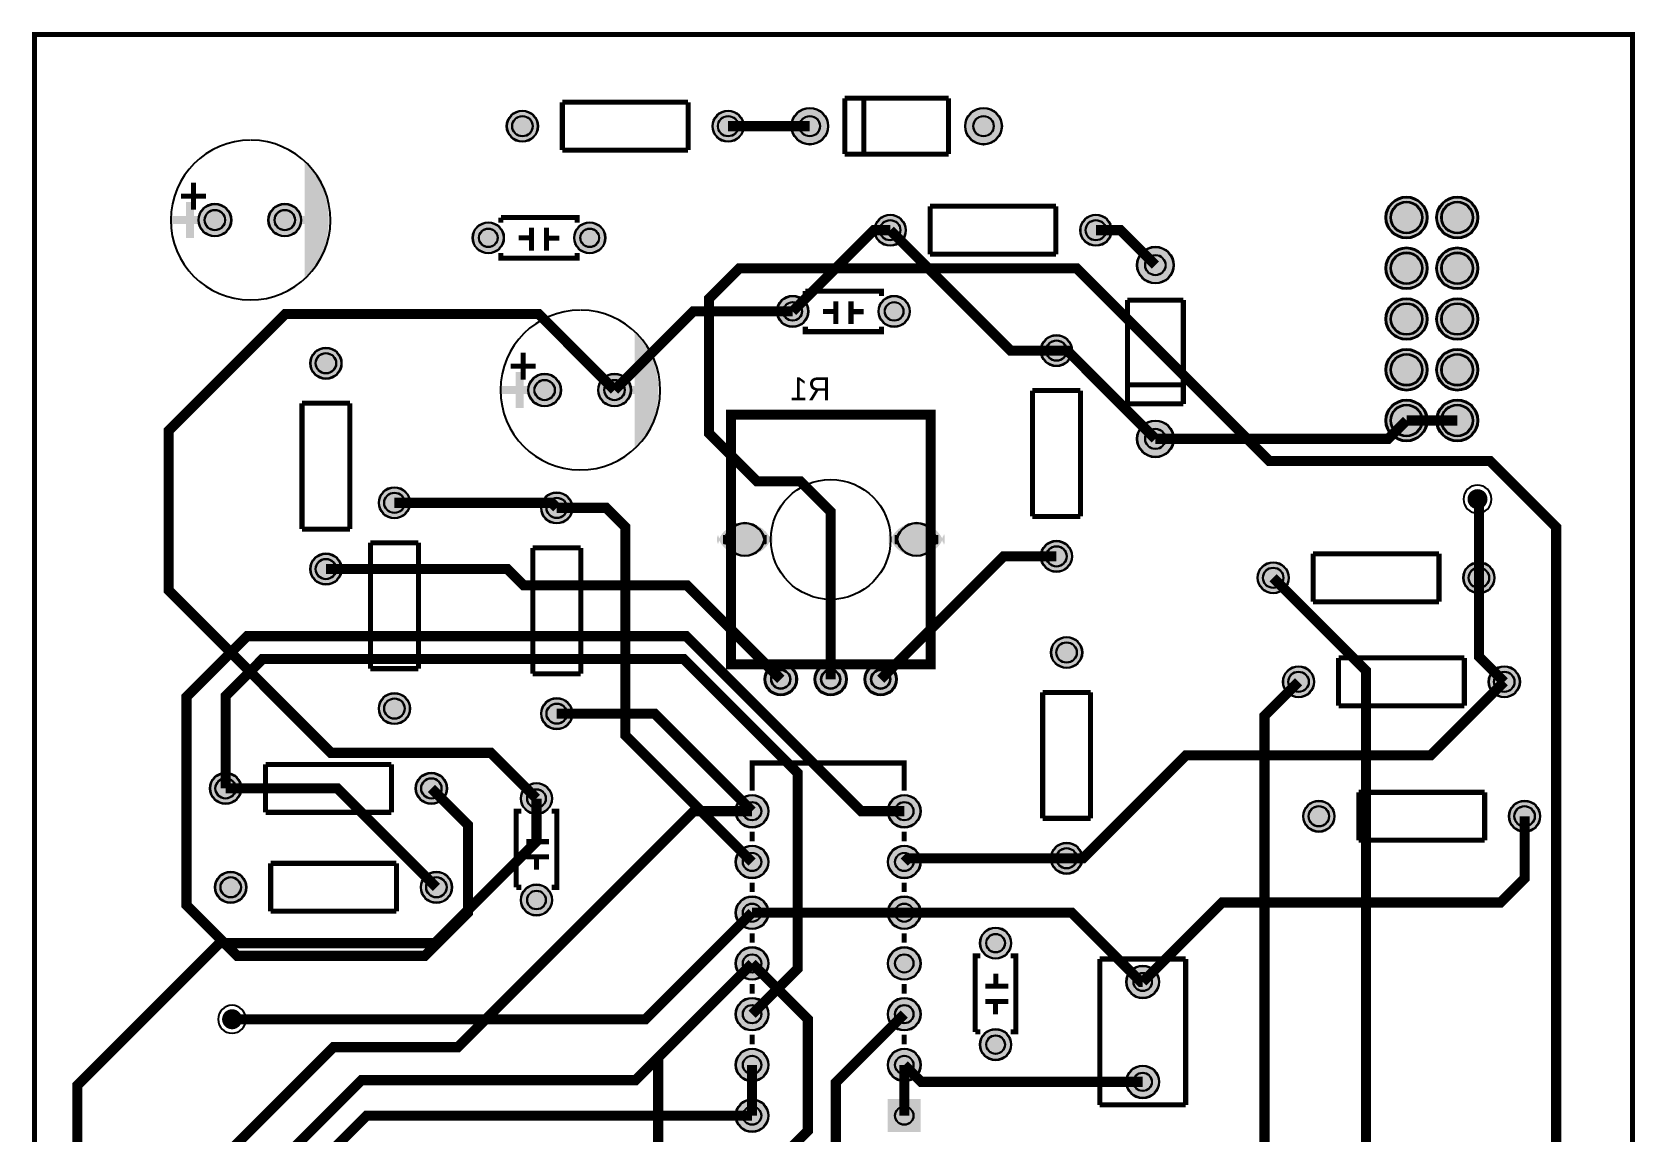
# Model space of a CAD drawing. Extents: x 4326 to 7485, y -399 to 5910.
# Drawn here: x 4326 to 7485, y 3741 to 5910 of the extents above; entities that cross this region are included whole.
import ezdxf

# ---------------------------------------------------------------- set-up
doc = ezdxf.new("R2010")
doc.units = 9
for name, color, linetype, true_color in [('BoardOutLine', 7, 'Continuous', 0xff00ff), ('BottomSilkLayer', 7, 'Continuous', 0x66cc33), ('BottomSolderMaskLayer', 7, 'Continuous', 0xaa00ff), ('Document', 7, 'Continuous', 0xffffff), ('Inner1', 7, 'Continuous', 0x999966), ('Inner2', 7, 'Continuous', 0x008000), ('Multi-Layer', 7, 'Continuous', 0xc0c0c0), ('TopLayer', 7, 'Continuous', 0xff0000), ('TopSilkLayer', 7, 'Continuous', 0xffcc00), ('TopSolderMaskLayer', 7, 'Continuous', 0x800080)]:
    doc.layers.add(name, color=color, linetype=linetype, true_color=true_color)
doc.styles.get("Standard").update_dxf_attribs({"font": 'arial.ttf'})

msp = doc.modelspace()

# ---------------------------------------------------------------- hatches: boundary and pattern name
at = {"layer": 'BottomSolderMaskLayer'}
for points in [[(5261.240000000005, 5725, 1), (5323.240000000005, 5725, 1)], [(5666.759999999995, 5725, 1), (5728.759999999995, 5725, 1)], [(5822.306999999998, 5725, 1), (5895.172999999998, 5725, 1)], [(6164.827000000002, 5725, 1), (6237.693000000002, 5725, 1)], [(4653.603999999998, 5540, 1), (4718.595999999999, 5540, 1)], [(4791.404000000001, 5540, 1), (4856.396000000002, 5540, 1)], [(6993.6615, 5545.010000000002, 1), (7076.3385, 5545.010000000002, 1)], [(7093.6615, 5545.010000000002, 1), (7176.3385, 5545.010000000002, 1)], [(5194.01575, 5505, 1), (5255.98425, 5505, 1)], [(5394.01575, 5505, 1), (5455.98425, 5505, 1)], [(5986.240000000005, 5520, 1), (6048.240000000005, 5520, 1)], [(6391.759999999995, 5520, 1), (6453.759999999995, 5520, 1)], [(6503.567, 5451.260000000002, 1), (6576.433, 5451.260000000002, 1)], [(6993.6615, 5445.010000000002, 1), (7076.3385, 5445.010000000002, 1)], [(7093.6615, 5445.010000000002, 1), (7176.3385, 5445.010000000002, 1)], [(5794.01575, 5360, 1), (5855.98425, 5360, 1)], [(5994.01575, 5360, 1), (6055.98425, 5360, 1)], [(6993.6615, 5345.010000000002, 1), (7076.3385, 5345.010000000002, 1)], [(7093.6615, 5345.010000000002, 1), (7176.3385, 5345.010000000002, 1)], [(6314, 5282.759999999998, 1), (6376, 5282.759999999998, 1)], [(4874, 5257.759999999998, 1), (4936, 5257.759999999998, 1)], [(6993.6615, 5245.010000000002, 1), (7076.3385, 5245.010000000002, 1)], [(7093.6615, 5245.010000000002, 1), (7176.3385, 5245.010000000002, 1)], [(5303.603999999998, 5205, 1), (5368.595999999999, 5205, 1)], [(5441.404000000001, 5205, 1), (5506.396000000002, 5205, 1)], [(6993.6615, 5145.010000000002, 1), (7076.3385, 5145.010000000002, 1)], [(7093.6615, 5145.010000000002, 1), (7176.3385, 5145.010000000002, 1)], [(6503.567, 5108.739999999998, 1), (6576.433, 5108.739999999998, 1)], [(5009, 4982.759999999998, 1), (5071, 4982.759999999998, 1)], [(5329, 4972.759999999998, 1), (5391, 4972.759999999998, 1)], [(5785.8595, 4920.802870370375, -0.7853981633974483), (5675.560499999999, 4920.802870370375), (5675.560499999999, 4900.377129629629, -0.7853981633974483), (5785.8595, 4900.377129629629)], [(6124.439500000001, 4920.802870370375, -0.7853981633974483), (6014.1405, 4920.802870370375), (6014.1405, 4900.377129629629, -0.7853981633974483), (6124.439500000001, 4900.377129629629)], [(6314, 4877.240000000002, 1), (6376, 4877.240000000002, 1)], [(4874, 4852.240000000002, 1), (4936, 4852.240000000002, 1)], [(6741.240000000005, 4835, 1), (6803.240000000005, 4835, 1)], [(7146.759999999995, 4835, 1), (7208.759999999995, 4835, 1)], [(6334, 4687.759999999998, 1), (6396, 4687.759999999998, 1)], [(5769.57, 4635, 1), (5833.57, 4635, 1)], [(5868, 4635, 1), (5932, 4635, 1)], [(5966.419999999998, 4635, 1), (6030.419999999998, 4635, 1)], [(6791.240000000005, 4630, 1), (6853.240000000005, 4630, 1)], [(7196.759999999995, 4630, 1), (7258.759999999995, 4630, 1)], [(5009, 4577.240000000002, 1), (5071, 4577.240000000002, 1)], [(5329, 4567.240000000002, 1), (5391, 4567.240000000002, 1)], [(4676.240000000005, 4420, 1), (4738.240000000005, 4420, 1)], [(5081.759999999995, 4420, 1), (5143.759999999995, 4420, 1)], [(5289.01575, 4400, 1), (5350.98425, 4400, 1)], [(5712.5, 4375, 1), (5777.5, 4375, 1)], [(6012.5, 4375, 1), (6077.5, 4375, 1)], [(6831.240000000005, 4365, 1), (6893.240000000005, 4365, 1)], [(7236.759999999995, 4365, 1), (7298.759999999995, 4365, 1)], [(5712.5, 4275, 1), (5777.5, 4275, 1)], [(6012.5, 4275, 1), (6077.5, 4275, 1)], [(6334, 4282.240000000002, 1), (6396, 4282.240000000002, 1)], [(4686.240000000005, 4225, 1), (4748.240000000005, 4225, 1)], [(5091.759999999995, 4225, 1), (5153.759999999995, 4225, 1)], [(5289.01575, 4200, 1), (5350.98425, 4200, 1)], [(5712.5, 4175, 1), (5777.5, 4175, 1)], [(6012.5, 4175, 1), (6077.5, 4175, 1)], [(6194.01575, 4115, 1), (6255.98425, 4115, 1)], [(5712.5, 4075, 1), (5777.5, 4075, 1)], [(6012.5, 4075, 1), (6077.5, 4075, 1)], [(6482.504, 4038.4300000000003, 1), (6547.496, 4038.4300000000003, 1)], [(5712.5, 3975, 1), (5777.5, 3975, 1)], [(6012.5, 3975, 1), (6077.5, 3975, 1)], [(6194.01575, 3915, 1), (6255.98425, 3915, 1)], [(5712.5, 3875, 1), (5777.5, 3875, 1)], [(6012.5, 3875, 1), (6077.5, 3875, 1)], [(6482.504, 3841.579999999998, 1), (6547.496, 3841.579999999998, 1)], [(5712.5, 3775, 1), (5777.5, 3775, 1)], [(6012.5, 3742.5), (6012.5, 3807.5), (6077.5, 3807.5), (6077.5, 3742.5)]]:
    msp.add_hatch(color=256, dxfattribs=at).paths.add_polyline_path(points)
at = {"layer": 'Document'}
for points in [[(4629.016000000003, 5559.684999999998), (4629.016000000003, 5504.567000000003), (4644.763999999996, 5504.567000000003), (4644.763999999996, 5567.559000000001), (4644.763999999996, 5575.432999999997), (4629.016000000003, 5575.434000000001)], [(4656.575000000004, 5547.874000000003), (4601.457000000002, 5547.874000000003), (4601.457000000002, 5532.125999999997), (4664.449000000008, 5532.125999999997), (4672.322999999997, 5532.125999999997), (4672.322999999997, 5547.874000000003)], [(4892.794999999998, 5547.874000000003), (4837.677000000003, 5547.874000000003), (4837.677000000003, 5532.125999999997), (4900.668999999994, 5532.125999999997), (4908.542999999998, 5532.125999999997), (4908.542999999998, 5547.874000000003)], [(5279.016000000003, 5224.684999999998), (5279.016000000003, 5169.567000000003), (5294.763999999996, 5169.567000000003), (5294.763999999996, 5232.559000000001), (5294.763999999996, 5240.432999999997), (5279.016000000003, 5240.434000000001)], [(5306.575000000004, 5212.874000000003), (5251.457000000002, 5212.874000000003), (5251.457000000002, 5197.125999999997), (5314.449000000008, 5197.125999999997), (5322.322999999997, 5197.125999999997), (5322.322999999997, 5212.874000000003)], [(5542.794999999998, 5212.874000000003), (5487.677000000003, 5212.874000000003), (5487.677000000003, 5197.125999999997), (5550.668999999994, 5197.125999999997), (5558.542999999998, 5197.125999999997), (5558.542999999998, 5212.874000000003)]]:
    msp.add_hatch(color=256, dxfattribs=at).paths.add_polyline_path(points)
at = {"layer": 'Multi-Layer'}
for points in [[(5262.240000000005, 5725, 1), (5322.240000000005, 5725, 1)], [(5667.759999999995, 5725, 1), (5727.759999999995, 5725, 1)], [(5823.306999999998, 5725, 1), (5894.172999999998, 5725, 1)], [(6165.827000000002, 5725, 1), (6236.693000000002, 5725, 1)], [(4654.603999999998, 5540, 1), (4717.595999999999, 5540, 1)], [(4792.404000000001, 5540, 1), (4855.396000000002, 5540, 1)], [(6995.63, 5545.010000000002, 1), (7074.37, 5545.010000000002, 1)], [(7095.63, 5545.010000000002, 1), (7174.37, 5545.010000000002, 1)], [(5195, 5505, 1), (5255, 5505, 1)], [(5395, 5505, 1), (5455, 5505, 1)], [(5987.240000000005, 5520, 1), (6047.240000000005, 5520, 1)], [(6392.759999999995, 5520, 1), (6452.759999999995, 5520, 1)], [(6504.567, 5451.260000000002, 1), (6575.433, 5451.260000000002, 1)], [(6995.63, 5445.010000000002, 1), (7074.37, 5445.010000000002, 1)], [(7095.63, 5445.010000000002, 1), (7174.37, 5445.010000000002, 1)], [(5795, 5360, 1), (5855, 5360, 1)], [(5995, 5360, 1), (6055, 5360, 1)], [(6995.63, 5345.010000000002, 1), (7074.37, 5345.010000000002, 1)], [(7095.63, 5345.010000000002, 1), (7174.37, 5345.010000000002, 1)], [(6315, 5282.759999999998, 1), (6375, 5282.759999999998, 1)], [(4875, 5257.759999999998, 1), (4935, 5257.759999999998, 1)], [(6995.63, 5245.010000000002, 1), (7074.37, 5245.010000000002, 1)], [(7095.63, 5245.010000000002, 1), (7174.37, 5245.010000000002, 1)], [(5304.603999999998, 5205, 1), (5367.595999999999, 5205, 1)], [(5442.404000000001, 5205, 1), (5505.396000000002, 5205, 1)], [(6995.63, 5145.010000000002, 1), (7074.37, 5145.010000000002, 1)], [(7095.63, 5145.010000000002, 1), (7174.37, 5145.010000000002, 1)], [(6504.567, 5108.739999999998, 1), (6575.433, 5108.739999999998, 1)], [(5010, 4982.759999999998, 1), (5070, 4982.759999999998, 1)], [(5330, 4972.759999999998, 1), (5390, 4972.759999999998, 1)], [(5783.8595, 4920.432500000006, -0.7853981633974483), (5677.560499999999, 4920.432500000006), (5677.560499999999, 4900.747499999998, -0.7853981633974483), (5783.8595, 4900.747499999998)], [(6122.439500000001, 4920.432500000006, -0.7853981633974483), (6016.1405, 4920.432500000006), (6016.1405, 4900.747499999998, -0.7853981633974483), (6122.439500000001, 4900.747499999998)], [(6315, 4877.240000000002, 1), (6375, 4877.240000000002, 1)], [(4875, 4852.240000000002, 1), (4935, 4852.240000000002, 1)], [(6742.240000000005, 4835, 1), (6802.240000000005, 4835, 1)], [(7147.759999999995, 4835, 1), (7207.759999999995, 4835, 1)], [(6335, 4687.759999999998, 1), (6395, 4687.759999999998, 1)], [(5771.57, 4635, 1), (5831.57, 4635, 1)], [(5870, 4635, 1), (5930, 4635, 1)], [(5968.419999999998, 4635, 1), (6028.419999999998, 4635, 1)], [(6792.240000000005, 4630, 1), (6852.240000000005, 4630, 1)], [(7197.759999999995, 4630, 1), (7257.759999999995, 4630, 1)], [(5010, 4577.240000000002, 1), (5070, 4577.240000000002, 1)], [(5330, 4567.240000000002, 1), (5390, 4567.240000000002, 1)], [(4677.240000000005, 4420, 1), (4737.240000000005, 4420, 1)], [(5082.759999999995, 4420, 1), (5142.759999999995, 4420, 1)], [(5290, 4400, 1), (5350, 4400, 1)], [(5713.5, 4375, 1), (5776.5, 4375, 1)], [(6013.5, 4375, 1), (6076.5, 4375, 1)], [(6832.240000000005, 4365, 1), (6892.240000000005, 4365, 1)], [(7237.759999999995, 4365, 1), (7297.759999999995, 4365, 1)], [(5713.5, 4275, 1), (5776.5, 4275, 1)], [(6013.5, 4275, 1), (6076.5, 4275, 1)], [(6335, 4282.240000000002, 1), (6395, 4282.240000000002, 1)], [(4687.240000000005, 4225, 1), (4747.240000000005, 4225, 1)], [(5092.759999999995, 4225, 1), (5152.759999999995, 4225, 1)], [(5290, 4200, 1), (5350, 4200, 1)], [(5713.5, 4175, 1), (5776.5, 4175, 1)], [(6013.5, 4175, 1), (6076.5, 4175, 1)], [(6195, 4115, 1), (6255, 4115, 1)], [(5713.5, 4075, 1), (5776.5, 4075, 1)], [(6013.5, 4075, 1), (6076.5, 4075, 1)], [(6483.504, 4038.4300000000003, 1), (6546.496, 4038.4300000000003, 1)], [(5713.5, 3975, 1), (5776.5, 3975, 1)], [(6013.5, 3975, 1), (6076.5, 3975, 1)], [(6195, 3915, 1), (6255, 3915, 1)], [(5713.5, 3875, 1), (5776.5, 3875, 1)], [(6013.5, 3875, 1), (6076.5, 3875, 1)], [(6483.504, 3841.579999999998, 1), (6546.496, 3841.579999999998, 1)], [(5713.5, 3775, 1), (5776.5, 3775, 1)], [(6013.5, 3743.5), (6013.5, 3806.5), (6076.5, 3806.5), (6076.5, 3743.5)]]:
    msp.add_hatch(color=256, dxfattribs=at).paths.add_polyline_path(points)
at = {"layer": 'TopLayer'}
for points in [[(7155.309999999998, 4990), (7155.460000000006, 4992.370000000003), (7155.889999999999, 4994.709999999999), (7156.5899999999965, 4996.98), (7157.569999999992, 4999.1500000000015), (7158.800000000003, 5001.18), (7160.270000000004, 5003.049999999999), (7161.949999999997, 5004.73), (7163.819999999992, 5006.199999999997), (7165.8499999999985, 5007.43), (7168.019999999997, 5008.41), (7170.290000000008, 5009.110000000001), (7172.629999999997, 5009.540000000001), (7175, 5009.690000000002), (7175, 5009.690000000002), (7177.370000000003, 5009.540000000001), (7179.709999999992, 5009.110000000001), (7181.980000000003, 5008.41), (7184.1500000000015, 5007.43), (7186.180000000008, 5006.199999999997), (7188.050000000003, 5004.73), (7189.729999999996, 5003.049999999999), (7191.199999999997, 5001.18), (7192.430000000008, 4999.1500000000015), (7193.4100000000035, 4996.98), (7194.110000000001, 4994.709999999999), (7194.539999999994, 4992.370000000003), (7194.690000000002, 4990), (7194.690000000002, 4990), (7194.539999999994, 4987.629999999997), (7194.110000000001, 4985.290000000001), (7193.4100000000035, 4983.02), (7192.430000000008, 4980.8499999999985), (7191.199999999997, 4978.82), (7189.729999999996, 4976.950000000001), (7188.050000000003, 4975.27), (7186.180000000008, 4973.800000000003), (7184.1500000000015, 4972.57), (7181.980000000003, 4971.59), (7179.709999999992, 4970.889999999999), (7177.370000000003, 4970.459999999999), (7175, 4970.309999999998), (7175, 4970.309999999998), (7172.629999999997, 4970.459999999999), (7170.290000000008, 4970.889999999999), (7168.019999999997, 4971.59), (7165.8499999999985, 4972.57), (7163.819999999992, 4973.800000000003), (7161.949999999997, 4975.27), (7160.270000000004, 4976.950000000001), (7158.800000000003, 4978.82), (7157.569999999992, 4980.8499999999985), (7156.5899999999965, 4983.02), (7155.889999999999, 4985.290000000001), (7155.460000000006, 4987.629999999997), (7155.309999999998, 4990)], [(4700.309999999998, 3965), (4700.460000000006, 3967.3700000000026), (4700.889999999999, 3969.709999999999), (4701.5899999999965, 3971.9799999999996), (4702.569999999992, 3974.1500000000015), (4703.800000000003, 3976.1800000000003), (4705.270000000004, 3978.0499999999993), (4706.949999999997, 3979.7299999999996), (4708.819999999992, 3981.199999999997), (4710.8499999999985, 3982.4300000000003), (4713.019999999997, 3983.41), (4715.290000000008, 3984.1100000000006), (4717.629999999997, 3984.540000000001), (4720, 3984.6900000000023), (4720, 3984.6900000000023), (4722.370000000003, 3984.540000000001), (4724.709999999992, 3984.1100000000006), (4726.980000000003, 3983.41), (4729.1500000000015, 3982.4300000000003), (4731.180000000008, 3981.199999999997), (4733.050000000003, 3979.7299999999996), (4734.729999999996, 3978.0499999999993), (4736.199999999997, 3976.1800000000003), (4737.430000000008, 3974.1500000000015), (4738.4100000000035, 3971.9799999999996), (4739.110000000001, 3969.709999999999), (4739.539999999994, 3967.3700000000026), (4739.690000000002, 3965), (4739.690000000002, 3965), (4739.539999999994, 3962.6299999999974), (4739.110000000001, 3960.290000000001), (4738.4100000000035, 3958.0200000000004), (4737.430000000008, 3955.8499999999985), (4736.199999999997, 3953.8199999999997), (4734.729999999996, 3951.9500000000007), (4733.050000000003, 3950.2700000000004), (4731.180000000008, 3948.800000000003), (4729.1500000000015, 3947.5699999999997), (4726.980000000003, 3946.59), (4724.709999999992, 3945.8899999999994), (4722.370000000003, 3945.459999999999), (4720, 3945.3099999999977), (4720, 3945.3099999999977), (4717.629999999997, 3945.459999999999), (4715.290000000008, 3945.8899999999994), (4713.019999999997, 3946.59), (4710.8499999999985, 3947.5699999999997), (4708.819999999992, 3948.800000000003), (4706.949999999997, 3950.2700000000004), (4705.270000000004, 3951.9500000000007), (4703.800000000003, 3953.8199999999997), (4702.569999999992, 3955.8499999999985), (4701.5899999999965, 3958.0200000000004), (4700.889999999999, 3960.290000000001), (4700.460000000006, 3962.6299999999974), (4700.309999999998, 3965)]]:
    msp.add_hatch(color=256, dxfattribs=at).paths.add_polyline_path(points)
at = {"layer": 'TopSilkLayer'}
for points in [[(4863.267999999996, 5421.889999999999), (4865.806584774655, 5424.614197265142), (4868.285341114228, 5427.392943458413), (4870.703097180405, 5430.224924920571), (4873.058709972938, 5433.108802825263), (4875.3510658699815, 5436.043213811965), (4877.579081154501, 5439.026770630509), (4879.741702526691, 5442.058062796914), (4881.837907601846, 5445.135657260198), (4883.866705393775, 5448.258099079834), (4885.827136783206, 5451.423912113623), (4887.718274971281, 5454.631599715489), (4889.539225917673, 5457.879645443063), (4891.289128763237, 5461.166513774566), (4892.967156237006, 5464.490650834738), (4894.572515047294, 5467.850485129427), (4896.104446256679, 5471.244428288537), (4897.5622256408315, 5474.670875816915), (4898.9451640308835, 5478.1282078528675), (4900.252607639253, 5481.61478993401), (4901.483938368663, 5485.12897376989), (4902.638574104429, 5488.669098021273), (4903.715968989622, 5492.233489085524), (4904.715613683082, 5495.820461887819), (4905.6370356002735, 5499.428320677747), (4906.4797991366795, 5503.055359831007), (4907.24350587371, 5506.699864655719), (4907.927794767093, 5510.360112203074), (4908.532342317543, 5514.034372081856), (4909.056862723657, 5517.720907276471), (4909.501108017132, 5521.417974968139), (4909.864868179859, 5525.123827358824), (4910.147971243336, 5528.836712497505), (4910.350283369844, 5532.554875108395), (4910.471708915851, 5536.276557420781), (4910.5121904771, 5540), (4910.471708915851, 5543.723442579219), (4910.350283369844, 5547.445124891605), (4910.147971243336, 5551.163287502495), (4909.864868179859, 5554.876172641176), (4909.501108017132, 5558.582025031861), (4909.056862723657, 5562.279092723529), (4908.532342317543, 5565.965627918144), (4907.927794767093, 5569.639887796926), (4907.24350587371, 5573.300135344281), (4906.4797991366795, 5576.944640168993), (4905.6370356002735, 5580.571679322253), (4904.715613683082, 5584.179538112181), (4903.715968989622, 5587.766510914476), (4902.638574104429, 5591.330901978727), (4901.483938368663, 5594.87102623011), (4900.252607639253, 5598.38521006599), (4898.9451640308835, 5601.8717921471325), (4897.5622256408315, 5605.329124183085), (4896.104446256679, 5608.755571711463), (4894.572515047294, 5612.149514870573), (4892.967156237006, 5615.509349165262), (4891.289128763237, 5618.833486225434), (4889.539225917673, 5622.120354556937), (4887.718274971281, 5625.368400284511), (4885.827136783206, 5628.576087886377), (4883.866705393775, 5631.741900920166), (4881.837907601846, 5634.864342739802), (4879.741702526691, 5637.941937203086), (4877.579081154501, 5640.973229369491), (4875.3510658699815, 5643.956786188035), (4873.058709972938, 5646.891197174737), (4870.703097180405, 5649.775075079429), (4868.285341114228, 5652.607056541587), (4865.806584774655, 5655.385802734858), (4863.267999999996, 5658.110000000001)], [(5513.267999999996, 5086.889999999999), (5515.806584774655, 5089.614197265142), (5518.285341114228, 5092.392943458413), (5520.703097180405, 5095.224924920571), (5523.058709972938, 5098.108802825263), (5525.3510658699815, 5101.043213811965), (5527.579081154501, 5104.026770630509), (5529.741702526691, 5107.058062796914), (5531.837907601846, 5110.135657260198), (5533.866705393775, 5113.258099079834), (5535.827136783206, 5116.423912113623), (5537.718274971281, 5119.631599715489), (5539.539225917673, 5122.879645443063), (5541.289128763237, 5126.166513774566), (5542.967156237006, 5129.490650834738), (5544.572515047294, 5132.850485129427), (5546.104446256679, 5136.244428288537), (5547.5622256408315, 5139.670875816915), (5548.9451640308835, 5143.1282078528675), (5550.252607639253, 5146.61478993401), (5551.483938368663, 5150.12897376989), (5552.638574104429, 5153.669098021273), (5553.715968989622, 5157.233489085524), (5554.715613683082, 5160.820461887819), (5555.6370356002735, 5164.428320677747), (5556.4797991366795, 5168.055359831007), (5557.24350587371, 5171.699864655719), (5557.927794767093, 5175.360112203074), (5558.532342317543, 5179.034372081856), (5559.056862723657, 5182.720907276471), (5559.501108017132, 5186.417974968139), (5559.864868179859, 5190.123827358824), (5560.147971243336, 5193.836712497505), (5560.350283369844, 5197.554875108395), (5560.471708915851, 5201.276557420781), (5560.5121904771, 5205), (5560.471708915851, 5208.723442579219), (5560.350283369844, 5212.445124891605), (5560.147971243336, 5216.163287502495), (5559.864868179859, 5219.876172641176), (5559.501108017132, 5223.582025031861), (5559.056862723657, 5227.279092723529), (5558.532342317543, 5230.965627918144), (5557.927794767093, 5234.639887796926), (5557.24350587371, 5238.300135344281), (5556.4797991366795, 5241.944640168993), (5555.6370356002735, 5245.571679322253), (5554.715613683082, 5249.179538112181), (5553.715968989622, 5252.766510914476), (5552.638574104429, 5256.330901978727), (5551.483938368663, 5259.87102623011), (5550.252607639253, 5263.38521006599), (5548.9451640308835, 5266.8717921471325), (5547.5622256408315, 5270.329124183085), (5546.104446256679, 5273.755571711463), (5544.572515047294, 5277.149514870573), (5542.967156237006, 5280.509349165262), (5541.289128763237, 5283.833486225434), (5539.539225917673, 5287.120354556937), (5537.718274971281, 5290.368400284511), (5535.827136783206, 5293.576087886377), (5533.866705393775, 5296.741900920166), (5531.837907601846, 5299.864342739802), (5529.741702526691, 5302.941937203086), (5527.579081154501, 5305.973229369491), (5525.3510658699815, 5308.956786188035), (5523.058709972938, 5311.891197174737), (5520.703097180405, 5314.775075079429), (5518.285341114228, 5317.607056541587), (5515.806584774655, 5320.385802734858), (5513.267999999996, 5323.110000000001)]]:
    msp.add_hatch(color=256, dxfattribs=at).paths.add_polyline_path(points)
at = {"layer": 'TopSolderMaskLayer'}
for points in [[(5261.240000000005, 5725, 1), (5323.240000000005, 5725, 1)], [(5666.759999999995, 5725, 1), (5728.759999999995, 5725, 1)], [(5822.306999999998, 5725, 1), (5895.172999999998, 5725, 1)], [(6164.827000000002, 5725, 1), (6237.693000000002, 5725, 1)], [(4653.603999999998, 5540, 1), (4718.595999999999, 5540, 1)], [(4791.404000000001, 5540, 1), (4856.396000000002, 5540, 1)], [(6993.6615, 5545.010000000002, 1), (7076.3385, 5545.010000000002, 1)], [(7093.6615, 5545.010000000002, 1), (7176.3385, 5545.010000000002, 1)], [(5194.01575, 5505, 1), (5255.98425, 5505, 1)], [(5394.01575, 5505, 1), (5455.98425, 5505, 1)], [(5986.240000000005, 5520, 1), (6048.240000000005, 5520, 1)], [(6391.759999999995, 5520, 1), (6453.759999999995, 5520, 1)], [(6503.567, 5451.260000000002, 1), (6576.433, 5451.260000000002, 1)], [(6993.6615, 5445.010000000002, 1), (7076.3385, 5445.010000000002, 1)], [(7093.6615, 5445.010000000002, 1), (7176.3385, 5445.010000000002, 1)], [(5794.01575, 5360, 1), (5855.98425, 5360, 1)], [(5994.01575, 5360, 1), (6055.98425, 5360, 1)], [(6993.6615, 5345.010000000002, 1), (7076.3385, 5345.010000000002, 1)], [(7093.6615, 5345.010000000002, 1), (7176.3385, 5345.010000000002, 1)], [(6314, 5282.759999999998, 1), (6376, 5282.759999999998, 1)], [(4874, 5257.759999999998, 1), (4936, 5257.759999999998, 1)], [(6993.6615, 5245.010000000002, 1), (7076.3385, 5245.010000000002, 1)], [(7093.6615, 5245.010000000002, 1), (7176.3385, 5245.010000000002, 1)], [(5303.603999999998, 5205, 1), (5368.595999999999, 5205, 1)], [(5441.404000000001, 5205, 1), (5506.396000000002, 5205, 1)], [(6993.6615, 5145.010000000002, 1), (7076.3385, 5145.010000000002, 1)], [(7093.6615, 5145.010000000002, 1), (7176.3385, 5145.010000000002, 1)], [(6503.567, 5108.739999999998, 1), (6576.433, 5108.739999999998, 1)], [(5009, 4982.759999999998, 1), (5071, 4982.759999999998, 1)], [(5329, 4972.759999999998, 1), (5391, 4972.759999999998, 1)], [(5785.8595, 4920.802870370375, -0.7853981633974483), (5675.560499999999, 4920.802870370375), (5675.560499999999, 4900.377129629629, -0.7853981633974483), (5785.8595, 4900.377129629629)], [(6124.439500000001, 4920.802870370375, -0.7853981633974483), (6014.1405, 4920.802870370375), (6014.1405, 4900.377129629629, -0.7853981633974483), (6124.439500000001, 4900.377129629629)], [(6314, 4877.240000000002, 1), (6376, 4877.240000000002, 1)], [(4874, 4852.240000000002, 1), (4936, 4852.240000000002, 1)], [(6741.240000000005, 4835, 1), (6803.240000000005, 4835, 1)], [(7146.759999999995, 4835, 1), (7208.759999999995, 4835, 1)], [(6334, 4687.759999999998, 1), (6396, 4687.759999999998, 1)], [(5769.57, 4635, 1), (5833.57, 4635, 1)], [(5868, 4635, 1), (5932, 4635, 1)], [(5966.419999999998, 4635, 1), (6030.419999999998, 4635, 1)], [(6791.240000000005, 4630, 1), (6853.240000000005, 4630, 1)], [(7196.759999999995, 4630, 1), (7258.759999999995, 4630, 1)], [(5009, 4577.240000000002, 1), (5071, 4577.240000000002, 1)], [(5329, 4567.240000000002, 1), (5391, 4567.240000000002, 1)], [(4676.240000000005, 4420, 1), (4738.240000000005, 4420, 1)], [(5081.759999999995, 4420, 1), (5143.759999999995, 4420, 1)], [(5289.01575, 4400, 1), (5350.98425, 4400, 1)], [(5712.5, 4375, 1), (5777.5, 4375, 1)], [(6012.5, 4375, 1), (6077.5, 4375, 1)], [(6831.240000000005, 4365, 1), (6893.240000000005, 4365, 1)], [(7236.759999999995, 4365, 1), (7298.759999999995, 4365, 1)], [(5712.5, 4275, 1), (5777.5, 4275, 1)], [(6012.5, 4275, 1), (6077.5, 4275, 1)], [(6334, 4282.240000000002, 1), (6396, 4282.240000000002, 1)], [(4686.240000000005, 4225, 1), (4748.240000000005, 4225, 1)], [(5091.759999999995, 4225, 1), (5153.759999999995, 4225, 1)], [(5289.01575, 4200, 1), (5350.98425, 4200, 1)], [(5712.5, 4175, 1), (5777.5, 4175, 1)], [(6012.5, 4175, 1), (6077.5, 4175, 1)], [(6194.01575, 4115, 1), (6255.98425, 4115, 1)], [(5712.5, 4075, 1), (5777.5, 4075, 1)], [(6012.5, 4075, 1), (6077.5, 4075, 1)], [(6482.504, 4038.4300000000003, 1), (6547.496, 4038.4300000000003, 1)], [(5712.5, 3975, 1), (5777.5, 3975, 1)], [(6012.5, 3975, 1), (6077.5, 3975, 1)], [(6194.01575, 3915, 1), (6255.98425, 3915, 1)], [(5712.5, 3875, 1), (5777.5, 3875, 1)], [(6012.5, 3875, 1), (6077.5, 3875, 1)], [(6482.504, 3841.579999999998, 1), (6547.496, 3841.579999999998, 1)], [(5712.5, 3775, 1), (5777.5, 3775, 1)], [(6012.5, 3742.5), (6012.5, 3807.5), (6077.5, 3807.5), (6077.5, 3742.5)]]:
    msp.add_hatch(color=256, dxfattribs=at).paths.add_polyline_path(points)

# ---------------------------------------------------------------- linework, layer by layer
at = {"layer": 'BoardOutLine', "const_width": 10}
msp.add_lwpolyline([(4330.699999999997, 5905.5), (7480.299999999996, 5905.5), (7480.299999999996, -393.6999999999971), (4330.699999999997, -393.6999999999971), (4330.699999999997, 5905.5)], close=True, dxfattribs=at)
at = {"layer": 'BottomSilkLayer', "const_width": 19.685}
msp.add_lwpolyline([(6096.850000000006, 5156.6500000000015), (5703.149999999994, 5156.6500000000015), (5703.149999999994, 4664.520000000004), (6096.850000000006, 4664.520000000004), (6096.850000000006, 5156.6500000000015)], close=True, dxfattribs=at)
at = {"layer": 'BottomSilkLayer'}
msp.add_circle((5900, 4910.590000000004), 118.11, dxfattribs=at)
at = {"layer": 'BottomSolderMaskLayer'}
for points in [[(5690.0889682499355, 4918.761333926006), (5690.0889682499355, 4902.420741333408)], [(5771.328968249935, 4918.761333926006), (5771.328968249935, 4902.420741333408)], [(6028.671031750065, 4918.761333926006), (6028.671031750065, 4902.420741333408)], [(6109.9110317500645, 4918.761333926006), (6109.9110317500645, 4902.420741333408)]]:
    msp.add_lwpolyline(points, close=True, dxfattribs=at)
for centre, radius in [((5292.240000000005, 5725), 31.000000000000004), ((5697.759999999995, 5725), 31.000000000000004), ((5858.739999999998, 5725), 36.433), ((6201.260000000002, 5725), 36.433), ((5292.243999999999, 5725), 20.341166666666666), ((5697.756000000001, 5725), 20.341166666666666), ((5858.738000000005, 5725), 20.240555555555556), ((6201.261999999995, 5725), 20.240555555555556), ((4686.0999999999985, 5540), 32.495999999999995), ((4823.9000000000015, 5540), 32.495999999999995), ((7035, 5545.010000000002), 41.338499999999996), ((7035.001000000004, 5545.010999999999), 31.5), ((7135, 5545.010000000002), 41.338499999999996), ((7135.001000000004, 5545.010999999999), 31.5), ((4686.0999999999985, 5540), 20.309999999999995), ((4823.9000000000015, 5540), 20.309999999999995), ((5225, 5505), 30.98425), ((5425, 5505), 30.98425), ((6017.240000000005, 5520), 31.000000000000004), ((6017.243999999999, 5520), 20.341166666666666), ((6422.759999999995, 5520), 31.000000000000004), ((6422.756000000001, 5520), 20.341166666666666), ((5225, 5505), 18.59055), ((5425, 5505), 18.59055), ((6540, 5451.260000000002), 36.433), ((6540, 5451.262000000002), 20.240555555555556), ((7035, 5445.010000000002), 41.338499999999996), ((7035.001000000004, 5445.010999999999), 31.5), ((7135, 5445.010000000002), 41.338499999999996), ((7135.001000000004, 5445.010999999999), 31.5), ((5825, 5360), 30.98425), ((5825, 5360), 18.59055), ((6025, 5360), 30.98425), ((6025, 5360), 18.59055), ((7035, 5345.010000000002), 41.338499999999996), ((7035.001000000004, 5345.010999999999), 31.5), ((7135, 5345.010000000002), 41.338499999999996), ((7135.001000000004, 5345.010999999999), 31.5), ((6345, 5282.759999999998), 31.000000000000004), ((4905, 5257.759999999998), 31.000000000000004), ((4905, 5257.756000000001), 20.341166666666666), ((6345, 5282.756000000001), 20.341166666666666), ((7035, 5245.010000000002), 41.338499999999996), ((7135, 5245.010000000002), 41.338499999999996), ((7035.001000000004, 5245.010999999999), 31.5), ((7135.001000000004, 5245.010999999999), 31.5), ((5336.0999999999985, 5205), 32.495999999999995), ((5336.0999999999985, 5205), 20.309999999999995), ((5473.9000000000015, 5205), 32.495999999999995), ((5473.9000000000015, 5205), 20.309999999999995), ((7035, 5145.010000000002), 41.338499999999996), ((7135, 5145.010000000002), 41.338499999999996), ((7035.001000000004, 5145.010999999999), 31.5), ((7135.001000000004, 5145.010999999999), 31.5), ((6540, 5108.739999999998), 36.433), ((6540, 5108.737999999998), 20.240555555555556), ((5040, 4982.759999999998), 31.000000000000004), ((5040, 4982.756000000001), 20.341166666666666), ((5360, 4972.759999999998), 31.000000000000004), ((5360, 4972.756000000001), 20.341166666666666), ((6345, 4877.240000000002), 31.000000000000004), ((6345, 4877.243999999999), 20.341166666666666), ((4905, 4852.240000000002), 31.000000000000004), ((4905, 4852.243999999999), 20.341166666666666), ((6772.240000000005, 4835), 31.000000000000004), ((7177.759999999995, 4835), 31.000000000000004), ((6772.243999999999, 4835), 20.341166666666666), ((7177.756000000001, 4835), 20.341166666666666), ((6365, 4687.759999999998), 31.000000000000004), ((6365, 4687.756000000001), 20.341166666666666), ((5801.57, 4635), 32), ((5801.575000000004, 4635), 19.2), ((5900, 4635), 32), ((5900, 4635), 19.2), ((5998.419999999998, 4635), 32), ((5998.424999999996, 4635), 19.2), ((6822.240000000005, 4630), 31.000000000000004), ((6822.243999999999, 4630), 20.341166666666666), ((7227.759999999995, 4630), 31.000000000000004), ((7227.756000000001, 4630), 20.341166666666666), ((5040, 4577.240000000002), 31.000000000000004), ((5040, 4577.243999999999), 20.341166666666666), ((5360, 4567.240000000002), 31.000000000000004), ((5360, 4567.243999999999), 20.341166666666666), ((4707.240000000005, 4420), 31.000000000000004), ((4707.243999999999, 4420), 20.341166666666666), ((5112.759999999995, 4420), 31.000000000000004), ((5112.756000000001, 4420), 20.341166666666666), ((5320, 4400), 30.98425), ((5320, 4400), 18.59055), ((5745, 4375), 32.5), ((5745, 4375), 18.279444444444444), ((6045, 4375), 32.5), ((6045, 4375), 18.279444444444444), ((6862.240000000005, 4365), 31.000000000000004), ((7267.759999999995, 4365), 31.000000000000004), ((6862.243999999999, 4365), 20.341166666666666), ((7267.756000000001, 4365), 20.341166666666666), ((5745, 4275), 32.5), ((6045, 4275), 32.5), ((6365, 4282.240000000002), 31.000000000000004), ((6365, 4282.243999999999), 20.341166666666666), ((5745, 4275), 18.279444444444444), ((6045, 4275), 18.279444444444444), ((4717.240000000005, 4225), 31.000000000000004), ((4717.243999999999, 4225), 20.341166666666666), ((5122.759999999995, 4225), 31.000000000000004), ((5122.756000000001, 4225), 20.341166666666666), ((5320, 4200), 30.98425), ((5320, 4200), 18.59055), ((5745, 4175), 32.5), ((6045, 4175), 32.5), ((5745, 4175), 18.279444444444444), ((6045, 4175), 18.279444444444444), ((6225, 4115), 30.98425), ((5745, 4075), 32.5), ((6045, 4075), 32.5), ((6225, 4115), 18.59055), ((5745, 4075), 18.279444444444444), ((6045, 4075), 18.279444444444444), ((6515, 4038.4300000000003), 32.495999999999995), ((6515, 4038.420000000002), 18.27951587503175), ((5745, 3975), 32.5), ((5745, 3975), 18.279444444444444), ((6045, 3975), 32.5), ((6045, 3975), 18.279444444444444), ((6225, 3915), 30.98425), ((6225, 3915), 18.59055), ((5745, 3875), 32.5), ((5745, 3875), 18.279444444444444), ((6045, 3875), 32.5), ((6045, 3875), 18.279444444444444), ((6515, 3841.579999999998), 32.495999999999995), ((6515, 3841.5699999999997), 18.27951587503175), ((5745, 3775), 32.5), ((5745, 3775), 18.279444444444444), ((6045, 3775), 18.279444444444444)]:
    msp.add_circle(centre, radius, dxfattribs=at)
for centre, start, end in [((5730.708968249935, 4902.420741333408), 360, 540), ((6069.291031750065, 4902.420741333408), 360, 540), ((5730.708968249935, 4918.761333926006), 540, 360), ((6069.291031750065, 4918.761333926006), 540, 360)]:
    msp.add_arc(centre, 40.61999999999999, start, end, dxfattribs=at)
at = {"layer": 'Document'}
for centre in [(7175.000088897097, 4989.93), (4720.000088897097, 3964.9300000000003)]:
    msp.add_arc(centre, 27.56, 0.14552644695786954, 359.85447355303603, dxfattribs=at)
at = {"layer": 'Inner1', "const_width": 20}
for points in [[(5697.759999999995, 5725), (5858.739999999998, 5725)], [(6017.240000000005, 5520), (5985, 5520), (5825, 5360)], [(6345, 5282.759999999998), (6254.480000000003, 5282.759999999998), (6017.240000000005, 5520)], [(6422.759999999995, 5520), (6471.260000000002, 5520), (6540, 5451.260000000002)], [(5473.9000000000015, 5205), (5323.9000000000015, 5355), (4825, 5355), (4595, 5125), (4595, 4810), (4915, 4490), (5230, 4490), (5320, 4400)], [(5825, 5360), (5628.9000000000015, 5360), (5473.9000000000015, 5205)], [(6540, 5108.739999999998), (6998.729999999996, 5108.739999999998), (7035, 5145.010000000002)], [(5040, 4982.759999999998), (5350, 4982.759999999998), (5360, 4972.759999999998)], [(5360, 4972.759999999998), (5457.240000000005, 4972.759999999998), (5495, 4935), (5495, 4525), (5745, 4275)], [(6345, 4877.240000000002), (6240.659999999996, 4877.240000000002), (5998.419999999998, 4635)], [(7177.759999999995, 4835), (7177.759999999995, 4680), (7227.759999999995, 4630)], [(6365, 4282.240000000002), (6397.240000000005, 4282.240000000002), (6600, 4485), (7082.759999999995, 4485), (7227.759999999995, 4630)], [(5320, 4400), (5320, 4315), (5120, 4115), (4695, 4115), (4415, 3835), (4415, 3695), (4530, 3580), (4710, 3580), (4975, 3845), (5515, 3845), (5745, 4075)], [(7267.759999999995, 4365), (7267.759999999995, 4242.759999999998), (7220, 4195), (6671.57, 4195), (6515, 4038.4300000000003)], [(6365, 4282.240000000002), (6052.240000000005, 4282.240000000002), (6045, 4275)], [(5745, 4175), (6045, 4175)], [(6798.4000000000015, 3135), (6798.4000000000015, 3038.4000000000015), (6600, 2840), (6600, 2280), (6455, 2135), (5555, 2135), (5445, 2245), (5445, 2555), (5185, 2815), (4890, 2815), (4770, 2935), (4770, 3115), (5270, 3615), (5725, 3615), (5855, 3745), (5855, 3965), (5745, 4075)], [(6045, 3975), (5910, 3840), (5910, 2915), (6000, 2825), (6060.3499999999985, 2825)], [(5745, 3875), (5745, 3775)], [(6045, 3775), (6045, 3875)], [(6045, 3875), (6078.419999999998, 3841.579999999998), (6515, 3841.579999999998)], [(4630, 1495.1200000000026), (4640, 1505.1200000000026), (4640, 3430), (4985, 3775), (5745, 3775)]]:
    msp.add_lwpolyline(points, dxfattribs=at)
at = {"layer": 'Inner2', "const_width": 20}
for points in [[(7225, 2417.7599999999948), (7330, 2522.7599999999948), (7330, 4935), (7200, 5065), (6765, 5065), (6385, 5445), (5720, 5445), (5660, 5385), (5660, 5120), (5755, 5025), (5840, 5025), (5900, 4965), (5900, 4635)], [(6345, 5282.759999999998), (6365.979999999996, 5282.759999999998), (6540, 5108.739999999998)], [(7035, 5145.010000000002), (7135, 5145.010000000002)], [(5801.572, 4635), (5616.572, 4820), (5295, 4820), (5262.759999999995, 4852.240000000002), (4905, 4852.240000000002)], [(6772.240000000005, 4835), (6955, 4652.240000000002), (6955, 2900), (6690, 2635), (6690, 2060)], [(5112.759999999995, 4420), (5185, 4347.759999999998), (5185, 4175), (5100, 4090), (4730, 4090), (4630, 4190), (4630, 4600), (4750, 4720), (5615, 4720), (5960, 4375), (6045, 4375)], [(5745, 3975), (5835, 4065), (5835, 4450), (5610, 4675), (4780, 4675), (4707.240000000005, 4602.240000000002), (4707.240000000005, 4420)], [(6822.240000000005, 4630), (6755, 4562.759999999998), (6755, 3285), (6700, 3230), (6700, 3135)], [(5745, 4375), (5552.759999999995, 4567.240000000002), (5360, 4567.240000000002)], [(5122.759999999995, 4225), (4927.759999999995, 4420), (4707.240000000005, 4420)], [(5005, 1500.1000000000058), (4615, 1890.1000000000058), (4615, 3605), (4920, 3910), (5165, 3910), (5630, 4375), (5745, 4375)], [(6045, 4175), (6375, 4175), (6511.57, 4038.4300000000003), (6515, 4038.4300000000003)], [(5745, 4075), (5560, 3890), (5560, 2792.2400000000052), (5430, 2662.2400000000052)]]:
    msp.add_lwpolyline(points, dxfattribs=at)
at = {"layer": 'Multi-Layer'}
for points in [[(5691.338999999995, 4918.465), (5691.338999999995, 4902.716999999997)], [(5770.078999999995, 4918.465), (5770.078999999995, 4902.716999999997)], [(6029.921000000005, 4918.465), (6029.921000000005, 4902.716999999997)], [(6108.661000000005, 4918.465), (6108.661000000005, 4902.716999999997)]]:
    msp.add_lwpolyline(points, close=True, dxfattribs=at)
for centre, radius in [((5292.240000000005, 5725), 30), ((5697.759999999995, 5725), 30), ((5858.739999999998, 5725), 35.433), ((6201.260000000002, 5725), 35.433), ((5292.243999999999, 5725), 19.685), ((5697.756000000001, 5725), 19.685), ((5858.738000000005, 5725), 19.685), ((6201.261999999995, 5725), 19.685), ((4686.0999999999985, 5540), 31.496), ((4823.9000000000015, 5540), 31.496), ((7035, 5545.010000000002), 39.37), ((7035.001000000004, 5545.010999999999), 30), ((7135, 5545.010000000002), 39.37), ((7135.001000000004, 5545.010999999999), 30), ((4686.0999999999985, 5540), 19.685), ((4823.9000000000015, 5540), 19.685), ((5225, 5505), 30), ((5425, 5505), 30), ((6017.240000000005, 5520), 30), ((6017.243999999999, 5520), 19.685), ((6422.759999999995, 5520), 30), ((6422.756000000001, 5520), 19.685), ((5225, 5505), 18), ((5425, 5505), 18), ((6540, 5451.260000000002), 35.433), ((6540, 5451.262000000002), 19.685), ((7035, 5445.010000000002), 39.37), ((7035.001000000004, 5445.010999999999), 30), ((7135, 5445.010000000002), 39.37), ((7135.001000000004, 5445.010999999999), 30), ((5825, 5360), 30), ((5825, 5360), 18), ((6025, 5360), 30), ((6025, 5360), 18), ((7035, 5345.010000000002), 39.37), ((7035.001000000004, 5345.010999999999), 30), ((7135, 5345.010000000002), 39.37), ((7135.001000000004, 5345.010999999999), 30), ((6345, 5282.759999999998), 30), ((4905, 5257.759999999998), 30), ((4905, 5257.756000000001), 19.685), ((6345, 5282.756000000001), 19.685), ((7035, 5245.010000000002), 39.37), ((7135, 5245.010000000002), 39.37), ((7035.001000000004, 5245.010999999999), 30), ((7135.001000000004, 5245.010999999999), 30), ((5336.0999999999985, 5205), 31.496), ((5336.0999999999985, 5205), 19.685), ((5473.9000000000015, 5205), 31.496), ((5473.9000000000015, 5205), 19.685), ((7035, 5145.010000000002), 39.37), ((7135, 5145.010000000002), 39.37), ((7035.001000000004, 5145.010999999999), 30), ((7135.001000000004, 5145.010999999999), 30), ((6540, 5108.739999999998), 35.433), ((6540, 5108.737999999998), 19.685), ((5040, 4982.759999999998), 30), ((5040, 4982.756000000001), 19.685), ((5360, 4972.759999999998), 30), ((5360, 4972.756000000001), 19.685), ((6345, 4877.240000000002), 30), ((4905, 4852.240000000002), 30), ((4905, 4852.243999999999), 19.685), ((6345, 4877.243999999999), 19.685), ((6772.240000000005, 4835), 30), ((6772.243999999999, 4835), 19.685), ((7177.759999999995, 4835), 30), ((7177.756000000001, 4835), 19.685), ((6365, 4687.759999999998), 30), ((6365, 4687.756000000001), 19.685), ((5801.57, 4635), 30), ((5801.575000000004, 4635), 18), ((5900, 4635), 30), ((5900, 4635), 18), ((5998.419999999998, 4635), 30), ((5998.424999999996, 4635), 18), ((6822.240000000005, 4630), 30), ((6822.243999999999, 4630), 19.685), ((7227.759999999995, 4630), 30), ((7227.756000000001, 4630), 19.685), ((5040, 4577.240000000002), 30), ((5040, 4577.243999999999), 19.685), ((5360, 4567.240000000002), 30), ((5360, 4567.243999999999), 19.685), ((4707.240000000005, 4420), 30), ((4707.243999999999, 4420), 19.685), ((5112.759999999995, 4420), 30), ((5112.756000000001, 4420), 19.685), ((5320, 4400), 30), ((5320, 4400), 18), ((5745, 4375), 31.5), ((5745, 4375), 17.717), ((6045, 4375), 31.5), ((6045, 4375), 17.717), ((6862.240000000005, 4365), 30), ((7267.759999999995, 4365), 30), ((6862.243999999999, 4365), 19.685), ((7267.756000000001, 4365), 19.685), ((5745, 4275), 31.5), ((6045, 4275), 31.5), ((6365, 4282.240000000002), 30), ((6365, 4282.243999999999), 19.685), ((5745, 4275), 17.717), ((6045, 4275), 17.717), ((4717.240000000005, 4225), 30), ((4717.243999999999, 4225), 19.685), ((5122.759999999995, 4225), 30), ((5122.756000000001, 4225), 19.685), ((5320, 4200), 30), ((5320, 4200), 18), ((5745, 4175), 31.5), ((6045, 4175), 31.5), ((5745, 4175), 17.717), ((6045, 4175), 17.717), ((6225, 4115), 30), ((6225, 4115), 18), ((5745, 4075), 31.5), ((5745, 4075), 17.717), ((6045, 4075), 31.5), ((6045, 4075), 17.717), ((6515, 4038.4300000000003), 31.496), ((6515, 4038.420000000002), 17.717), ((5745, 3975), 31.5), ((5745, 3975), 17.717), ((6045, 3975), 31.5), ((6045, 3975), 17.717), ((6225, 3915), 30), ((6225, 3915), 18), ((5745, 3875), 31.5), ((5745, 3875), 17.717), ((6045, 3875), 31.5), ((6045, 3875), 17.717), ((6515, 3841.579999999998), 31.496), ((6515, 3841.5699999999997), 17.717), ((5745, 3775), 31.5), ((5745, 3775), 17.717), ((6045, 3775), 17.717)]:
    msp.add_circle(centre, radius, dxfattribs=at)
for centre, start, end in [((5730.708999999995, 4902.716999999997), 360, 540), ((6069.291000000005, 4902.716999999997), 360, 540), ((5730.708999999995, 4918.465), 540, 360), ((6069.291000000005, 4918.465), 540, 360)]:
    msp.add_arc(centre, 39.37, start, end, dxfattribs=at)
at = {"layer": 'TopLayer', "const_width": 20}
for points in [[(7177.759999999995, 4835), (7177.759999999995, 4987.240000000002), (7175, 4990)], [(4720, 3965), (5535, 3965), (5745, 4175)]]:
    msp.add_lwpolyline(points, dxfattribs=at)
at = {"layer": 'TopSilkLayer', "const_width": 10}
for points in [[(5927.637999999999, 5780.118000000002), (5927.637999999999, 5669.881999999998)], [(5927.637999999999, 5780.118000000002), (6132.362000000001, 5780.118000000002)], [(5965.403999999995, 5780.118000000002), (5965.403999999995, 5669.881999999998)], [(6132.362000000001, 5780.118000000002), (6132.362000000001, 5669.881999999998)], [(5370.983999999997, 5772.243999999999), (5619.016000000003, 5772.243999999999)], [(5370.983999999997, 5677.756000000001), (5370.983999999997, 5772.243999999999)], [(5619.016000000003, 5772.243999999999), (5619.016000000003, 5677.756000000001)], [(5619.016000000003, 5677.756000000001), (5370.983999999997, 5677.756000000001)], [(5927.637999999999, 5669.881999999998), (6132.362000000001, 5669.881999999998)], [(4643.885999999999, 5560.743999999999), (4643.885999999999, 5613.744000000002)], [(4668.385999999999, 5587.243999999999), (4619.386000000006, 5587.243999999999)], [(6095.983999999997, 5567.243999999999), (6344.016000000003, 5567.243999999999)], [(6095.983999999997, 5472.756000000001), (6095.983999999997, 5567.243999999999)], [(6344.016000000003, 5567.243999999999), (6344.016000000003, 5472.756000000001)], [(5250, 5535.034), (5250, 5545)], [(5250, 5545), (5400, 5545), (5400, 5535.034)], [(5310, 5525), (5310, 5480)], [(5340, 5525), (5340, 5480)], [(5285, 5505), (5310, 5505)], [(5340, 5504.495999999999), (5365, 5504.495999999999)], [(5400, 5474.966), (5400, 5465), (5250, 5465), (5250, 5474.966)], [(6344.016000000003, 5472.756000000001), (6095.983999999997, 5472.756000000001)], [(5850, 5390.034), (5850, 5400)], [(5850, 5400), (6000, 5400), (6000, 5390.034)], [(5910, 5380), (5910, 5335)], [(5940, 5380), (5940, 5335)], [(6484.881999999998, 5382.361999999997), (6595.118000000002, 5382.361999999997)], [(6484.881999999998, 5177.638000000003), (6484.881999999998, 5382.361999999997)], [(6595.118000000002, 5177.638000000003), (6595.118000000002, 5382.361999999997)], [(5885, 5360), (5910, 5360)], [(5940, 5359.495999999999), (5965, 5359.495999999999)], [(6000, 5329.966), (6000, 5320), (5850, 5320), (5850, 5329.966)], [(5293.885999999999, 5225.743999999999), (5293.885999999999, 5278.744000000002)], [(5318.385999999999, 5252.243999999999), (5269.386000000006, 5252.243999999999)], [(6484.881999999998, 5215.403999999999), (6595.118000000002, 5215.403999999999)], [(4857.756000000001, 4930.983999999997), (4857.756000000001, 5179.016000000003)], [(4857.756000000001, 5179.016000000003), (4952.243999999999, 5179.016000000003)], [(4952.243999999999, 5179.016000000003), (4952.243999999999, 4930.983999999997)], [(6297.756000000001, 4955.983999999997), (6297.756000000001, 5204.016000000003)], [(6297.756000000001, 5204.016000000003), (6392.243999999999, 5204.016000000003)], [(6392.243999999999, 5204.016000000003), (6392.243999999999, 4955.983999999997)], [(6484.881999999998, 5177.638000000003), (6595.118000000002, 5177.638000000003)], [(6392.243999999999, 4955.983999999997), (6297.756000000001, 4955.983999999997)], [(4952.243999999999, 4930.983999999997), (4857.756000000001, 4930.983999999997)], [(4992.756000000001, 4655.983999999997), (4992.756000000001, 4904.016000000003)], [(4992.756000000001, 4904.016000000003), (5087.243999999999, 4904.016000000003)], [(5087.243999999999, 4904.016000000003), (5087.243999999999, 4655.983999999997)], [(5312.756000000001, 4645.983999999997), (5312.756000000001, 4894.016000000003)], [(5312.756000000001, 4894.016000000003), (5407.243999999999, 4894.016000000003)], [(5407.243999999999, 4894.016000000003), (5407.243999999999, 4645.983999999997)], [(6850.983999999997, 4882.243999999999), (7099.016000000003, 4882.243999999999)], [(6850.983999999997, 4787.756000000001), (6850.983999999997, 4882.243999999999)], [(7099.016000000003, 4882.243999999999), (7099.016000000003, 4787.756000000001)], [(7099.016000000003, 4787.756000000001), (6850.983999999997, 4787.756000000001)], [(6900.983999999997, 4582.756000000001), (6900.983999999997, 4677.243999999999)], [(6900.983999999997, 4677.243999999999), (7149.016000000003, 4677.243999999999)], [(7149.016000000003, 4677.243999999999), (7149.016000000003, 4582.756000000001)], [(5087.243999999999, 4655.983999999997), (4992.756000000001, 4655.983999999997)], [(5407.243999999999, 4645.983999999997), (5312.756000000001, 4645.983999999997)], [(6317.756000000001, 4360.983999999997), (6317.756000000001, 4609.016000000003)], [(6317.756000000001, 4609.016000000003), (6412.243999999999, 4609.016000000003)], [(6412.243999999999, 4609.016000000003), (6412.243999999999, 4360.983999999997)], [(7149.016000000003, 4582.756000000001), (6900.983999999997, 4582.756000000001)], [(4785.983999999997, 4467.243999999999), (5034.016000000003, 4467.243999999999)], [(4785.983999999997, 4372.756000000001), (4785.983999999997, 4467.243999999999)], [(5034.016000000003, 4467.243999999999), (5034.016000000003, 4372.756000000001)], [(5745, 4415.5999999999985), (5745, 4470), (6045, 4470), (6045, 4415.5999999999985)], [(6940.983999999997, 4412.243999999999), (7189.016000000003, 4412.243999999999)], [(6940.983999999997, 4317.756000000001), (6940.983999999997, 4412.243999999999)], [(7189.016000000003, 4412.243999999999), (7189.016000000003, 4317.756000000001)], [(5034.016000000003, 4372.756000000001), (4785.983999999997, 4372.756000000001)], [(5280, 4225), (5280, 4375), (5289.966, 4375)], [(5350.034, 4375), (5360, 4375), (5360, 4225), (5350.034, 4225)], [(6412.243999999999, 4360.983999999997), (6317.756000000001, 4360.983999999997)], [(5320.504000000001, 4315), (5320.504000000001, 4340)], [(5745, 4315.5999999999985), (5745, 4334.4000000000015)], [(6045, 4334.4000000000015), (6045, 4315.5999999999985)], [(5300, 4315), (5345, 4315)], [(7189.016000000003, 4317.756000000001), (6940.983999999997, 4317.756000000001)], [(4795.983999999997, 4272.243999999999), (5044.016000000003, 4272.243999999999)], [(4795.983999999997, 4177.756000000001), (4795.983999999997, 4272.243999999999)], [(5044.016000000003, 4272.243999999999), (5044.016000000003, 4177.756000000001)], [(5300, 4285), (5345, 4285)], [(5320, 4260), (5320, 4285)], [(5745, 4215.5999999999985), (5745, 4234.4000000000015)], [(6045, 4234.4000000000015), (6045, 4215.5999999999985)], [(5289.966, 4225), (5280, 4225)], [(5044.016000000003, 4177.756000000001), (4795.983999999997, 4177.756000000001)], [(5745, 4115.5999999999985), (5745, 4134.4000000000015)], [(6045, 4134.4000000000015), (6045, 4115.5999999999985)], [(6185, 3940), (6185, 4090), (6194.966, 4090)], [(6255.034, 4090), (6265, 4090), (6265, 3940), (6255.034, 3940)], [(6430.353999999999, 3796.298999999999), (6430.353999999999, 4083.701000000001)], [(6430.353999999999, 4083.701000000001), (6599.646000000001, 4083.701000000001)], [(6599.646000000001, 4083.701000000001), (6599.646000000001, 3796.298999999999)], [(6225.504000000001, 4030), (6225.504000000001, 4055)], [(5745, 4015.5999999999985), (5745, 4034.4000000000015)], [(6045, 4034.4000000000015), (6045, 4015.5999999999985)], [(6205, 4030), (6250, 4030)], [(6205, 4000), (6250, 4000)], [(6225, 3975), (6225, 4000)], [(5745, 3915.5999999999985), (5745, 3934.4000000000015)], [(6045, 3934.4000000000015), (6045, 3915.5999999999985)], [(6194.966, 3940), (6185, 3940)], [(5745, 3815.5999999999985), (5745, 3834.4000000000015)], [(6045, 3834.4000000000015), (6045, 3815.5999999999985)], [(6599.646000000001, 3796.298999999999), (6430.353999999999, 3796.298999999999)]]:
    msp.add_lwpolyline(points, dxfattribs=at)
at = {"layer": 'TopSilkLayer'}
for centre in [(4756.5, 5540.025923123547), (5406.5, 5205.025923123547)]:
    msp.add_arc(centre, 157.4803, 90, 89.49063376220778, dxfattribs=at)
at = {"layer": 'TopSolderMaskLayer'}
for points in [[(5690.0889682499355, 4918.761333926006), (5690.0889682499355, 4902.420741333408)], [(5771.328968249935, 4918.761333926006), (5771.328968249935, 4902.420741333408)], [(6028.671031750065, 4918.761333926006), (6028.671031750065, 4902.420741333408)], [(6109.9110317500645, 4918.761333926006), (6109.9110317500645, 4902.420741333408)]]:
    msp.add_lwpolyline(points, close=True, dxfattribs=at)
for centre, radius in [((5292.240000000005, 5725), 31.000000000000004), ((5697.759999999995, 5725), 31.000000000000004), ((5858.739999999998, 5725), 36.433), ((6201.260000000002, 5725), 36.433), ((5292.243999999999, 5725), 20.341166666666666), ((5697.756000000001, 5725), 20.341166666666666), ((5858.738000000005, 5725), 20.240555555555556), ((6201.261999999995, 5725), 20.240555555555556), ((4686.0999999999985, 5540), 32.495999999999995), ((4823.9000000000015, 5540), 32.495999999999995), ((7035, 5545.010000000002), 41.338499999999996), ((7035.001000000004, 5545.010999999999), 31.5), ((7135, 5545.010000000002), 41.338499999999996), ((7135.001000000004, 5545.010999999999), 31.5), ((4686.0999999999985, 5540), 20.309999999999995), ((4823.9000000000015, 5540), 20.309999999999995), ((5225, 5505), 30.98425), ((5425, 5505), 30.98425), ((6017.240000000005, 5520), 31.000000000000004), ((6017.243999999999, 5520), 20.341166666666666), ((6422.759999999995, 5520), 31.000000000000004), ((6422.756000000001, 5520), 20.341166666666666), ((5225, 5505), 18.59055), ((5425, 5505), 18.59055), ((6540, 5451.260000000002), 36.433), ((6540, 5451.262000000002), 20.240555555555556), ((7035, 5445.010000000002), 41.338499999999996), ((7035.001000000004, 5445.010999999999), 31.5), ((7135, 5445.010000000002), 41.338499999999996), ((7135.001000000004, 5445.010999999999), 31.5), ((5825, 5360), 30.98425), ((5825, 5360), 18.59055), ((6025, 5360), 30.98425), ((6025, 5360), 18.59055), ((7035, 5345.010000000002), 41.338499999999996), ((7035.001000000004, 5345.010999999999), 31.5), ((7135, 5345.010000000002), 41.338499999999996), ((7135.001000000004, 5345.010999999999), 31.5), ((6345, 5282.759999999998), 31.000000000000004), ((4905, 5257.759999999998), 31.000000000000004), ((4905, 5257.756000000001), 20.341166666666666), ((6345, 5282.756000000001), 20.341166666666666), ((7035, 5245.010000000002), 41.338499999999996), ((7135, 5245.010000000002), 41.338499999999996), ((7035.001000000004, 5245.010999999999), 31.5), ((7135.001000000004, 5245.010999999999), 31.5), ((5336.0999999999985, 5205), 32.495999999999995), ((5336.0999999999985, 5205), 20.309999999999995), ((5473.9000000000015, 5205), 32.495999999999995), ((5473.9000000000015, 5205), 20.309999999999995), ((7035, 5145.010000000002), 41.338499999999996), ((7135, 5145.010000000002), 41.338499999999996), ((7035.001000000004, 5145.010999999999), 31.5), ((7135.001000000004, 5145.010999999999), 31.5), ((6540, 5108.739999999998), 36.433), ((6540, 5108.737999999998), 20.240555555555556), ((5040, 4982.759999999998), 31.000000000000004), ((5040, 4982.756000000001), 20.341166666666666), ((5360, 4972.759999999998), 31.000000000000004), ((5360, 4972.756000000001), 20.341166666666666), ((6345, 4877.240000000002), 31.000000000000004), ((6345, 4877.243999999999), 20.341166666666666), ((4905, 4852.240000000002), 31.000000000000004), ((4905, 4852.243999999999), 20.341166666666666), ((6772.240000000005, 4835), 31.000000000000004), ((7177.759999999995, 4835), 31.000000000000004), ((6772.243999999999, 4835), 20.341166666666666), ((7177.756000000001, 4835), 20.341166666666666), ((6365, 4687.759999999998), 31.000000000000004), ((6365, 4687.756000000001), 20.341166666666666), ((5801.57, 4635), 32), ((5801.575000000004, 4635), 19.2), ((5900, 4635), 32), ((5900, 4635), 19.2), ((5998.419999999998, 4635), 32), ((5998.424999999996, 4635), 19.2), ((6822.240000000005, 4630), 31.000000000000004), ((6822.243999999999, 4630), 20.341166666666666), ((7227.759999999995, 4630), 31.000000000000004), ((7227.756000000001, 4630), 20.341166666666666), ((5040, 4577.240000000002), 31.000000000000004), ((5040, 4577.243999999999), 20.341166666666666), ((5360, 4567.240000000002), 31.000000000000004), ((5360, 4567.243999999999), 20.341166666666666), ((4707.240000000005, 4420), 31.000000000000004), ((4707.243999999999, 4420), 20.341166666666666), ((5112.759999999995, 4420), 31.000000000000004), ((5112.756000000001, 4420), 20.341166666666666), ((5320, 4400), 30.98425), ((5320, 4400), 18.59055), ((5745, 4375), 32.5), ((5745, 4375), 18.279444444444444), ((6045, 4375), 32.5), ((6045, 4375), 18.279444444444444), ((6862.240000000005, 4365), 31.000000000000004), ((7267.759999999995, 4365), 31.000000000000004), ((6862.243999999999, 4365), 20.341166666666666), ((7267.756000000001, 4365), 20.341166666666666), ((5745, 4275), 32.5), ((6045, 4275), 32.5), ((6365, 4282.240000000002), 31.000000000000004), ((6365, 4282.243999999999), 20.341166666666666), ((5745, 4275), 18.279444444444444), ((6045, 4275), 18.279444444444444), ((4717.240000000005, 4225), 31.000000000000004), ((4717.243999999999, 4225), 20.341166666666666), ((5122.759999999995, 4225), 31.000000000000004), ((5122.756000000001, 4225), 20.341166666666666), ((5320, 4200), 30.98425), ((5320, 4200), 18.59055), ((5745, 4175), 32.5), ((6045, 4175), 32.5), ((5745, 4175), 18.279444444444444), ((6045, 4175), 18.279444444444444), ((6225, 4115), 30.98425), ((5745, 4075), 32.5), ((6045, 4075), 32.5), ((6225, 4115), 18.59055), ((5745, 4075), 18.279444444444444), ((6045, 4075), 18.279444444444444), ((6515, 4038.4300000000003), 32.495999999999995), ((6515, 4038.420000000002), 18.27951587503175), ((5745, 3975), 32.5), ((5745, 3975), 18.279444444444444), ((6045, 3975), 32.5), ((6045, 3975), 18.279444444444444), ((6225, 3915), 30.98425), ((6225, 3915), 18.59055), ((5745, 3875), 32.5), ((5745, 3875), 18.279444444444444), ((6045, 3875), 32.5), ((6045, 3875), 18.279444444444444), ((6515, 3841.579999999998), 32.495999999999995), ((6515, 3841.5699999999997), 18.27951587503175), ((5745, 3775), 32.5), ((5745, 3775), 18.279444444444444), ((6045, 3775), 18.279444444444444)]:
    msp.add_circle(centre, radius, dxfattribs=at)
for centre, start, end in [((5730.708968249935, 4902.420741333408), 360, 540), ((6069.291031750065, 4902.420741333408), 360, 540), ((5730.708968249935, 4918.761333926006), 540, 360), ((6069.291031750065, 4918.761333926006), 540, 360)]:
    msp.add_arc(centre, 40.61999999999999, start, end, dxfattribs=at)

# ---------------------------------------------------------------- texts
at = {"layer": 'BottomSilkLayer', "text_generation_flag": 2}
msp.add_text('R1', height=45, dxfattribs=at).set_placement((5900, 5185))

doc.saveas('drawing.dxf')
